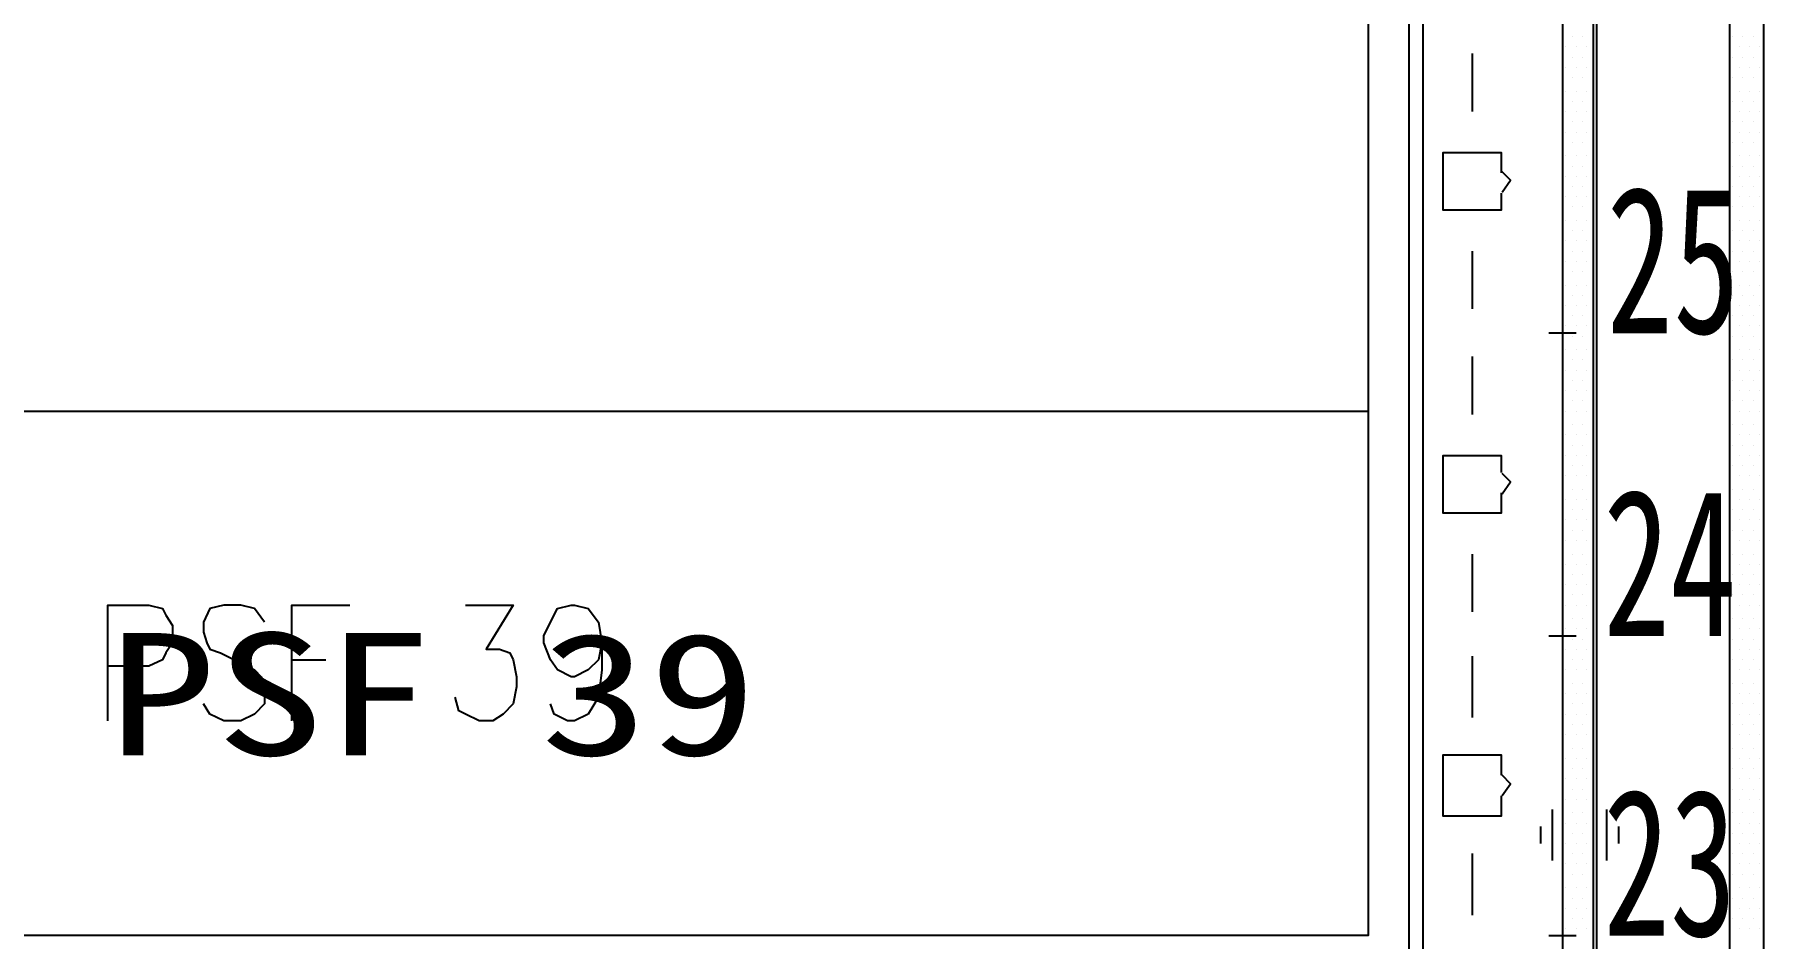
# Model space of a CAD drawing. Header units: metres. Extents: x 17 to 1264, y 17 to 859.
# Drawn here: x 341.1 to 414.1, y 409.5 to 447.8 of the extents above; entities that cross this region are included whole.
import ezdxf

# ---------------------------------------------------------------- set-up
doc = ezdxf.new("R2010")
doc.units = ezdxf.units.M
for name, color, linetype in [('LINES', 7, 'Continuous'), ('POLYLINES', 4, 'Continuous'), ('RECTS', 7, 'Continuous'), ('TEXTS', 3, 'Continuous')]:
    doc.layers.add(name, color=color, linetype=linetype)

msp = doc.modelspace()

# ---------------------------------------------------------------- linework, layer by layer
at = {"layer": 'LINES'}
for p, q in [((399.16, 128.74), (399.16, 731.23)), ((399.74, 626.69), (399.74, 409.68)), ((406.07, 447.7), (406.07, 447.7)), ((406.51, 447.7), (406.51, 447.7)), ((406.94, 447.7), (406.94, 447.7)), ((412.84, 447.7), (412.84, 447.7)), ((413.27, 447.7), (413.27, 447.7)), ((413.71, 447.7), (413.71, 447.7)), ((401.83, 446.98), (401.83, 444.53)), ((405.79, 447.26), (405.79, 447.26)), ((406.07, 446.83), (406.07, 446.83)), ((406.22, 447.26), (406.22, 447.26)), ((406.51, 446.83), (406.51, 446.83)), ((406.65, 447.26), (406.65, 447.26)), ((406.94, 446.83), (406.94, 446.83)), ((412.84, 446.83), (412.84, 446.83)), ((413.13, 447.26), (413.13, 447.26)), ((413.27, 446.83), (413.27, 446.83)), ((413.56, 447.26), (413.56, 447.26)), ((413.71, 446.83), (413.71, 446.83)), ((413.99, 447.26), (413.99, 447.26)), ((405.79, 446.4), (405.79, 446.4)), ((406.07, 445.97), (406.07, 445.97)), ((406.22, 446.4), (406.22, 446.4)), ((406.51, 445.97), (406.51, 445.97)), ((406.65, 446.4), (406.65, 446.4)), ((406.94, 445.97), (406.94, 445.97)), ((412.84, 445.97), (412.84, 445.97)), ((413.13, 446.4), (413.13, 446.4)), ((413.27, 445.97), (413.27, 445.97)), ((413.56, 446.4), (413.56, 446.4)), ((413.71, 445.97), (413.71, 445.97)), ((413.99, 446.4), (413.99, 446.4)), ((405.79, 445.39), (405.79, 445.39)), ((406.22, 445.39), (406.22, 445.39)), ((406.65, 445.39), (406.65, 445.39)), ((413.13, 445.39), (413.13, 445.39)), ((413.56, 445.39), (413.56, 445.39)), ((413.99, 445.39), (413.99, 445.39)), ((405.79, 444.53), (405.79, 444.53)), ((406.07, 444.96), (406.07, 444.96)), ((406.22, 444.53), (406.22, 444.53)), ((406.51, 444.96), (406.51, 444.96)), ((406.65, 444.53), (406.65, 444.53)), ((406.94, 444.96), (406.94, 444.96)), ((412.84, 444.96), (412.84, 444.96)), ((413.13, 444.53), (413.13, 444.53)), ((413.27, 444.96), (413.27, 444.96)), ((413.56, 444.53), (413.56, 444.53)), ((413.71, 444.96), (413.71, 444.96)), ((413.99, 444.53), (413.99, 444.53)), ((405.79, 443.66), (405.79, 443.66)), ((406.07, 444.1), (406.07, 444.1)), ((406.22, 443.66), (406.22, 443.66)), ((406.51, 444.1), (406.51, 444.1)), ((406.65, 443.66), (406.65, 443.66)), ((406.94, 444.1), (406.94, 444.1)), ((412.84, 444.1), (412.84, 444.1)), ((413.13, 443.66), (413.13, 443.66)), ((413.27, 444.1), (413.27, 444.1)), ((413.56, 443.66), (413.56, 443.66)), ((413.71, 444.1), (413.71, 444.1)), ((413.99, 443.66), (413.99, 443.66)), ((406.07, 443.23), (406.07, 443.23)), ((406.51, 443.23), (406.51, 443.23)), ((406.94, 443.23), (406.94, 443.23)), ((412.84, 443.23), (412.84, 443.23)), ((413.27, 443.23), (413.27, 443.23)), ((413.71, 443.23), (413.71, 443.23)), ((405.79, 442.66), (405.79, 442.66)), ((406.07, 442.22), (406.07, 442.22)), ((406.22, 442.66), (406.22, 442.66)), ((406.51, 442.22), (406.51, 442.22)), ((406.65, 442.66), (406.65, 442.66)), ((406.94, 442.22), (406.94, 442.22)), ((412.84, 442.22), (412.84, 442.22)), ((413.13, 442.66), (413.13, 442.66)), ((413.27, 442.22), (413.27, 442.22)), ((413.56, 442.66), (413.56, 442.66)), ((413.71, 442.22), (413.71, 442.22)), ((413.99, 442.66), (413.99, 442.66)), ((405.79, 441.79), (405.79, 441.79)), ((406.22, 441.79), (406.22, 441.79)), ((406.65, 441.79), (406.65, 441.79)), ((413.13, 441.79), (413.13, 441.79)), ((413.56, 441.79), (413.56, 441.79)), ((413.99, 441.79), (413.99, 441.79)), ((405.79, 440.93), (405.79, 440.93)), ((406.07, 441.36), (406.07, 441.36)), ((406.22, 440.93), (406.22, 440.93)), ((406.51, 441.36), (406.51, 441.36)), ((406.65, 440.93), (406.65, 440.93)), ((406.94, 441.36), (406.94, 441.36)), ((412.84, 441.36), (412.84, 441.36)), ((413.13, 440.93), (413.13, 440.93)), ((413.27, 441.36), (413.27, 441.36)), ((413.56, 440.93), (413.56, 440.93)), ((413.71, 441.36), (413.71, 441.36)), ((413.99, 440.93), (413.99, 440.93)), ((406.07, 440.5), (406.07, 440.5)), ((406.51, 440.5), (406.51, 440.5)), ((406.94, 440.5), (406.94, 440.5)), ((412.84, 440.5), (412.84, 440.5)), ((413.27, 440.5), (413.27, 440.5)), ((413.71, 440.5), (413.71, 440.5)), ((405.79, 439.92), (405.79, 439.92)), ((406.07, 439.49), (406.07, 439.49)), ((406.22, 439.92), (406.22, 439.92)), ((406.51, 439.49), (406.51, 439.49)), ((406.65, 439.92), (406.65, 439.92)), ((406.94, 439.49), (406.94, 439.49)), ((412.84, 439.49), (412.84, 439.49)), ((413.13, 439.92), (413.13, 439.92)), ((413.27, 439.49), (413.27, 439.49)), ((413.56, 439.92), (413.56, 439.92)), ((413.71, 439.49), (413.71, 439.49)), ((413.99, 439.92), (413.99, 439.92)), ((401.83, 438.62), (401.83, 436.18)), ((405.79, 439.06), (405.79, 439.06)), ((406.07, 438.62), (406.07, 438.62)), ((406.22, 439.06), (406.22, 439.06)), ((406.51, 438.62), (406.51, 438.62)), ((406.65, 439.06), (406.65, 439.06)), ((406.94, 438.62), (406.94, 438.62)), ((412.84, 438.62), (412.84, 438.62)), ((413.13, 439.06), (413.13, 439.06)), ((413.27, 438.62), (413.27, 438.62)), ((413.56, 439.06), (413.56, 439.06)), ((413.71, 438.62), (413.71, 438.62)), ((413.99, 439.06), (413.99, 439.06)), ((405.79, 438.19), (405.79, 438.19)), ((406.22, 438.19), (406.22, 438.19)), ((406.65, 438.19), (406.65, 438.19)), ((413.13, 438.19), (413.13, 438.19)), ((413.56, 438.19), (413.56, 438.19)), ((413.99, 438.19), (413.99, 438.19)), ((405.79, 437.18), (405.79, 437.18)), ((406.07, 437.76), (406.07, 437.76)), ((406.22, 437.18), (406.22, 437.18)), ((406.51, 437.76), (406.51, 437.76)), ((406.65, 437.18), (406.65, 437.18)), ((406.94, 437.76), (406.94, 437.76)), ((412.84, 437.76), (412.84, 437.76)), ((413.13, 437.18), (413.13, 437.18)), ((413.27, 437.76), (413.27, 437.76)), ((413.56, 437.18), (413.56, 437.18)), ((413.71, 437.76), (413.71, 437.76)), ((413.99, 437.18), (413.99, 437.18)), ((405.79, 436.32), (405.79, 436.32)), ((406.07, 436.75), (406.07, 436.75)), ((406.22, 436.32), (406.22, 436.32)), ((406.51, 436.75), (406.51, 436.75)), ((406.65, 436.32), (406.65, 436.32)), ((406.94, 436.75), (406.94, 436.75)), ((412.84, 436.75), (412.84, 436.75)), ((413.13, 436.32), (413.13, 436.32)), ((413.27, 436.75), (413.27, 436.75)), ((413.56, 436.32), (413.56, 436.32)), ((413.71, 436.75), (413.71, 436.75)), ((413.99, 436.32), (413.99, 436.32)), ((406.07, 435.89), (406.07, 435.89)), ((406.51, 435.89), (406.51, 435.89)), ((406.94, 435.89), (406.94, 435.89)), ((412.84, 435.89), (412.84, 435.89)), ((413.27, 435.89), (413.27, 435.89)), ((413.71, 435.89), (413.71, 435.89)), ((405.07, 435.17), (406.22, 435.17)), ((405.79, 435.46), (405.79, 435.46)), ((406.07, 435.02), (406.07, 435.02)), ((406.22, 435.46), (406.22, 435.46)), ((406.51, 435.02), (406.51, 435.02)), ((406.65, 435.46), (406.65, 435.46)), ((406.94, 435.02), (406.94, 435.02)), ((412.84, 435.02), (412.84, 435.02)), ((413.13, 435.46), (413.13, 435.46)), ((413.27, 435.02), (413.27, 435.02)), ((413.56, 435.46), (413.56, 435.46)), ((413.71, 435.02), (413.71, 435.02)), ((413.99, 435.46), (413.99, 435.46)), ((401.83, 434.16), (401.83, 431.71)), ((405.79, 434.45), (405.79, 434.45)), ((406.22, 434.45), (406.22, 434.45)), ((406.65, 434.45), (406.65, 434.45)), ((413.13, 434.45), (413.13, 434.45)), ((413.56, 434.45), (413.56, 434.45)), ((413.99, 434.45), (413.99, 434.45)), ((405.79, 433.58), (405.79, 433.58)), ((406.07, 434.02), (406.07, 434.02)), ((406.22, 433.58), (406.22, 433.58)), ((406.51, 434.02), (406.51, 434.02)), ((406.65, 433.58), (406.65, 433.58)), ((406.94, 434.02), (406.94, 434.02)), ((412.84, 434.02), (412.84, 434.02)), ((413.13, 433.58), (413.13, 433.58)), ((413.27, 434.02), (413.27, 434.02)), ((413.56, 433.58), (413.56, 433.58)), ((413.71, 434.02), (413.71, 434.02)), ((413.99, 433.58), (413.99, 433.58)), ((405.79, 432.72), (405.79, 432.72)), ((406.07, 433.15), (406.07, 433.15)), ((406.22, 432.72), (406.22, 432.72)), ((406.51, 433.15), (406.51, 433.15)), ((406.65, 432.72), (406.65, 432.72)), ((406.94, 433.15), (406.94, 433.15)), ((412.84, 433.15), (412.84, 433.15)), ((413.13, 432.72), (413.13, 432.72)), ((413.27, 433.15), (413.27, 433.15)), ((413.56, 432.72), (413.56, 432.72)), ((413.71, 433.15), (413.71, 433.15)), ((413.99, 432.72), (413.99, 432.72)), ((406.07, 432.29), (406.07, 432.29)), ((406.51, 432.29), (406.51, 432.29)), ((406.94, 432.29), (406.94, 432.29)), ((412.84, 432.29), (412.84, 432.29)), ((413.27, 432.29), (413.27, 432.29)), ((413.71, 432.29), (413.71, 432.29)), ((258.91, 431.86), (397.43, 431.86)), ((405.79, 431.86), (405.79, 431.86)), ((406.07, 431.28), (406.07, 431.28)), ((406.22, 431.86), (406.22, 431.86)), ((406.51, 431.28), (406.51, 431.28)), ((406.65, 431.86), (406.65, 431.86)), ((406.94, 431.28), (406.94, 431.28)), ((412.84, 431.28), (412.84, 431.28)), ((413.13, 431.86), (413.13, 431.86)), ((413.27, 431.28), (413.27, 431.28)), ((413.56, 431.86), (413.56, 431.86)), ((413.71, 431.28), (413.71, 431.28)), ((413.99, 431.86), (413.99, 431.86)), ((405.79, 430.85), (405.79, 430.85)), ((406.22, 430.85), (406.22, 430.85)), ((406.65, 430.85), (406.65, 430.85)), ((413.13, 430.85), (413.13, 430.85)), ((413.56, 430.85), (413.56, 430.85)), ((413.99, 430.85), (413.99, 430.85)), ((405.79, 429.98), (405.79, 429.98)), ((406.07, 430.42), (406.07, 430.42)), ((406.22, 429.98), (406.22, 429.98)), ((406.51, 430.42), (406.51, 430.42)), ((406.65, 429.98), (406.65, 429.98)), ((406.94, 430.42), (406.94, 430.42)), ((412.84, 430.42), (412.84, 430.42)), ((413.13, 429.98), (413.13, 429.98)), ((413.27, 430.42), (413.27, 430.42)), ((413.56, 429.98), (413.56, 429.98)), ((413.71, 430.42), (413.71, 430.42)), ((413.99, 429.98), (413.99, 429.98)), ((405.79, 429.12), (405.79, 429.12)), ((406.07, 429.55), (406.07, 429.55)), ((406.22, 429.12), (406.22, 429.12)), ((406.51, 429.55), (406.51, 429.55)), ((406.65, 429.12), (406.65, 429.12)), ((406.94, 429.55), (406.94, 429.55)), ((412.84, 429.55), (412.84, 429.55)), ((413.13, 429.12), (413.13, 429.12)), ((413.27, 429.55), (413.27, 429.55)), ((413.56, 429.12), (413.56, 429.12)), ((413.71, 429.55), (413.71, 429.55)), ((413.99, 429.12), (413.99, 429.12)), ((406.07, 428.54), (406.07, 428.54)), ((406.51, 428.54), (406.51, 428.54)), ((406.94, 428.54), (406.94, 428.54)), ((412.84, 428.54), (412.84, 428.54)), ((413.27, 428.54), (413.27, 428.54)), ((413.71, 428.54), (413.71, 428.54)), ((405.79, 428.11), (405.79, 428.11)), ((406.07, 427.68), (406.07, 427.68)), ((406.22, 428.11), (406.22, 428.11)), ((406.51, 427.68), (406.51, 427.68)), ((406.65, 428.11), (406.65, 428.11)), ((406.94, 427.68), (406.94, 427.68)), ((412.84, 427.68), (412.84, 427.68)), ((413.13, 428.11), (413.13, 428.11)), ((413.27, 427.68), (413.27, 427.68)), ((413.56, 428.11), (413.56, 428.11)), ((413.71, 427.68), (413.71, 427.68)), ((413.99, 428.11), (413.99, 428.11)), ((405.79, 427.25), (405.79, 427.25)), ((406.07, 426.82), (406.07, 426.82)), ((406.22, 427.25), (406.22, 427.25)), ((406.51, 426.82), (406.51, 426.82)), ((406.65, 427.25), (406.65, 427.25)), ((406.94, 426.82), (406.94, 426.82)), ((412.84, 426.82), (412.84, 426.82)), ((413.13, 427.25), (413.13, 427.25)), ((413.27, 426.82), (413.27, 426.82)), ((413.56, 427.25), (413.56, 427.25)), ((413.71, 426.82), (413.71, 426.82)), ((413.99, 427.25), (413.99, 427.25)), ((405.79, 426.38), (405.79, 426.38)), ((406.22, 426.38), (406.22, 426.38)), ((406.65, 426.38), (406.65, 426.38)), ((413.13, 426.38), (413.13, 426.38)), ((413.56, 426.38), (413.56, 426.38)), ((413.99, 426.38), (413.99, 426.38)), ((401.83, 425.81), (401.83, 423.36)), ((405.79, 425.38), (405.79, 425.38)), ((406.07, 425.81), (406.07, 425.81)), ((406.22, 425.38), (406.22, 425.38)), ((406.51, 425.81), (406.51, 425.81)), ((406.65, 425.38), (406.65, 425.38)), ((406.94, 425.81), (406.94, 425.81)), ((412.84, 425.81), (412.84, 425.81)), ((413.13, 425.38), (413.13, 425.38)), ((413.27, 425.81), (413.27, 425.81)), ((413.56, 425.38), (413.56, 425.38)), ((413.71, 425.81), (413.71, 425.81)), ((413.99, 425.38), (413.99, 425.38)), ((406.07, 424.94), (406.07, 424.94)), ((406.51, 424.94), (406.51, 424.94)), ((406.94, 424.94), (406.94, 424.94)), ((412.84, 424.94), (412.84, 424.94)), ((413.27, 424.94), (413.27, 424.94)), ((413.71, 424.94), (413.71, 424.94)), ((405.79, 424.51), (405.79, 424.51)), ((406.07, 424.08), (406.07, 424.08)), ((406.22, 424.51), (406.22, 424.51)), ((406.51, 424.08), (406.51, 424.08)), ((406.65, 424.51), (406.65, 424.51)), ((406.94, 424.08), (406.94, 424.08)), ((412.84, 424.08), (412.84, 424.08)), ((413.13, 424.51), (413.13, 424.51)), ((413.27, 424.08), (413.27, 424.08)), ((413.56, 424.51), (413.56, 424.51)), ((413.71, 424.08), (413.71, 424.08)), ((413.99, 424.51), (413.99, 424.51)), ((405.79, 423.65), (405.79, 423.65)), ((406.22, 423.65), (406.22, 423.65)), ((406.65, 423.65), (406.65, 423.65)), ((413.13, 423.65), (413.13, 423.65)), ((413.56, 423.65), (413.56, 423.65)), ((413.99, 423.65), (413.99, 423.65)), ((405.79, 422.64), (405.79, 422.64)), ((406.07, 423.07), (406.07, 423.07)), ((406.22, 422.64), (406.22, 422.64)), ((406.51, 423.07), (406.51, 423.07)), ((406.65, 422.64), (406.65, 422.64)), ((406.94, 423.07), (406.94, 423.07)), ((412.84, 423.07), (412.84, 423.07)), ((413.13, 422.64), (413.13, 422.64)), ((413.27, 423.07), (413.27, 423.07)), ((413.56, 422.64), (413.56, 422.64)), ((413.71, 423.07), (413.71, 423.07)), ((413.99, 422.64), (413.99, 422.64)), ((405.07, 422.35), (406.22, 422.35)), ((405.79, 421.78), (405.79, 421.78)), ((406.07, 422.21), (406.07, 422.21)), ((406.22, 421.78), (406.22, 421.78)), ((406.51, 422.21), (406.51, 422.21)), ((406.65, 421.78), (406.65, 421.78)), ((406.94, 422.21), (406.94, 422.21)), ((412.84, 422.21), (412.84, 422.21)), ((413.13, 421.78), (413.13, 421.78)), ((413.27, 422.21), (413.27, 422.21)), ((413.56, 421.78), (413.56, 421.78)), ((413.71, 422.21), (413.71, 422.21)), ((413.99, 421.78), (413.99, 421.78)), ((351.93, 421.34), (353.37, 421.34)), ((401.83, 421.49), (401.83, 418.9)), ((406.07, 421.34), (406.07, 421.34)), ((406.51, 421.34), (406.51, 421.34)), ((406.94, 421.34), (406.94, 421.34)), ((412.84, 421.34), (412.84, 421.34)), ((413.27, 421.34), (413.27, 421.34)), ((413.71, 421.34), (413.71, 421.34)), ((405.79, 420.91), (405.79, 420.91)), ((406.07, 420.34), (406.07, 420.34)), ((406.22, 420.91), (406.22, 420.91)), ((406.51, 420.34), (406.51, 420.34)), ((406.65, 420.91), (406.65, 420.91)), ((406.94, 420.34), (406.94, 420.34)), ((412.84, 420.34), (412.84, 420.34)), ((413.13, 420.91), (413.13, 420.91)), ((413.27, 420.34), (413.27, 420.34)), ((413.56, 420.91), (413.56, 420.91)), ((413.71, 420.34), (413.71, 420.34)), ((413.99, 420.91), (413.99, 420.91)), ((405.79, 419.9), (405.79, 419.9)), ((406.22, 419.9), (406.22, 419.9)), ((406.65, 419.9), (406.65, 419.9)), ((413.13, 419.9), (413.13, 419.9)), ((413.56, 419.9), (413.56, 419.9)), ((413.99, 419.9), (413.99, 419.9)), ((405.79, 419.04), (405.79, 419.04)), ((406.07, 419.47), (406.07, 419.47)), ((406.22, 419.04), (406.22, 419.04)), ((406.51, 419.47), (406.51, 419.47)), ((406.65, 419.04), (406.65, 419.04)), ((406.94, 419.47), (406.94, 419.47)), ((412.84, 419.47), (412.84, 419.47)), ((413.13, 419.04), (413.13, 419.04)), ((413.27, 419.47), (413.27, 419.47)), ((413.56, 419.04), (413.56, 419.04)), ((413.71, 419.47), (413.71, 419.47)), ((413.99, 419.04), (413.99, 419.04)), ((405.79, 418.18), (405.79, 418.18)), ((406.07, 418.61), (406.07, 418.61)), ((406.22, 418.18), (406.22, 418.18)), ((406.51, 418.61), (406.51, 418.61)), ((406.65, 418.18), (406.65, 418.18)), ((406.94, 418.61), (406.94, 418.61)), ((412.84, 418.61), (412.84, 418.61)), ((413.13, 418.18), (413.13, 418.18)), ((413.27, 418.61), (413.27, 418.61)), ((413.56, 418.18), (413.56, 418.18)), ((413.71, 418.61), (413.71, 418.61)), ((413.99, 418.18), (413.99, 418.18)), ((406.07, 417.6), (406.07, 417.6)), ((406.51, 417.6), (406.51, 417.6)), ((406.94, 417.6), (406.94, 417.6)), ((412.84, 417.6), (412.84, 417.6)), ((413.27, 417.6), (413.27, 417.6)), ((413.71, 417.6), (413.71, 417.6)), ((405.79, 417.17), (405.79, 417.17)), ((406.07, 416.74), (406.07, 416.74)), ((406.22, 417.17), (406.22, 417.17)), ((406.51, 416.74), (406.51, 416.74)), ((406.65, 417.17), (406.65, 417.17)), ((406.94, 416.74), (406.94, 416.74)), ((412.84, 416.74), (412.84, 416.74)), ((413.13, 417.17), (413.13, 417.17)), ((413.27, 416.74), (413.27, 416.74)), ((413.56, 417.17), (413.56, 417.17)), ((413.71, 416.74), (413.71, 416.74)), ((413.99, 417.17), (413.99, 417.17)), ((405.79, 416.3), (405.79, 416.3)), ((406.07, 415.87), (406.07, 415.87)), ((406.22, 416.3), (406.22, 416.3)), ((406.51, 415.87), (406.51, 415.87)), ((406.65, 416.3), (406.65, 416.3)), ((406.94, 415.87), (406.94, 415.87)), ((412.84, 415.87), (412.84, 415.87)), ((413.13, 416.3), (413.13, 416.3)), ((413.27, 415.87), (413.27, 415.87)), ((413.56, 416.3), (413.56, 416.3)), ((413.71, 415.87), (413.71, 415.87)), ((413.99, 416.3), (413.99, 416.3)), ((405.79, 415.44), (405.79, 415.44)), ((406.22, 415.44), (406.22, 415.44)), ((406.65, 415.44), (406.65, 415.44)), ((413.13, 415.44), (413.13, 415.44)), ((413.56, 415.44), (413.56, 415.44)), ((413.99, 415.44), (413.99, 415.44)), ((405.21, 415.01), (405.21, 412.85)), ((405.79, 414.43), (405.79, 414.43)), ((406.07, 414.86), (406.07, 414.86)), ((406.22, 414.43), (406.22, 414.43)), ((406.51, 414.86), (406.51, 414.86)), ((406.65, 414.43), (406.65, 414.43)), ((406.94, 414.86), (406.94, 414.86)), ((407.51, 415.01), (407.51, 412.85)), ((412.84, 414.86), (412.84, 414.86)), ((413.13, 414.43), (413.13, 414.43)), ((413.27, 414.86), (413.27, 414.86)), ((413.56, 414.43), (413.56, 414.43)), ((413.71, 414.86), (413.71, 414.86)), ((413.99, 414.43), (413.99, 414.43)), ((404.71, 414.29), (404.71, 413.57)), ((406.07, 414), (406.07, 414)), ((406.51, 414), (406.51, 414)), ((406.94, 414), (406.94, 414)), ((408.02, 414.29), (408.02, 413.57)), ((412.84, 414), (412.84, 414)), ((413.27, 414), (413.27, 414)), ((413.71, 414), (413.71, 414)), ((401.83, 413.14), (401.83, 410.54)), ((405.79, 413.57), (405.79, 413.57)), ((406.07, 413.14), (406.07, 413.14)), ((406.22, 413.57), (406.22, 413.57)), ((406.51, 413.14), (406.51, 413.14)), ((406.65, 413.57), (406.65, 413.57)), ((406.94, 413.14), (406.94, 413.14)), ((412.84, 413.14), (412.84, 413.14)), ((413.13, 413.57), (413.13, 413.57)), ((413.27, 413.14), (413.27, 413.14)), ((413.56, 413.57), (413.56, 413.57)), ((413.71, 413.14), (413.71, 413.14)), ((413.99, 413.57), (413.99, 413.57)), ((405.79, 412.7), (405.79, 412.7)), ((406.07, 412.27), (406.07, 412.27)), ((406.22, 412.7), (406.22, 412.7)), ((406.51, 412.27), (406.51, 412.27)), ((406.65, 412.7), (406.65, 412.7)), ((406.94, 412.27), (406.94, 412.27)), ((412.84, 412.27), (412.84, 412.27)), ((413.13, 412.7), (413.13, 412.7)), ((413.27, 412.27), (413.27, 412.27)), ((413.56, 412.7), (413.56, 412.7)), ((413.71, 412.27), (413.71, 412.27)), ((413.99, 412.7), (413.99, 412.7)), ((405.79, 411.7), (405.79, 411.7)), ((406.22, 411.7), (406.22, 411.7)), ((406.65, 411.7), (406.65, 411.7)), ((413.13, 411.7), (413.13, 411.7)), ((413.56, 411.7), (413.56, 411.7)), ((413.99, 411.7), (413.99, 411.7)), ((405.79, 410.83), (405.79, 410.83)), ((406.07, 411.26), (406.07, 411.26)), ((406.22, 410.83), (406.22, 410.83)), ((406.51, 411.26), (406.51, 411.26)), ((406.65, 410.83), (406.65, 410.83)), ((406.94, 411.26), (406.94, 411.26)), ((412.84, 411.26), (412.84, 411.26)), ((413.13, 410.83), (413.13, 410.83)), ((413.27, 411.26), (413.27, 411.26)), ((413.56, 410.83), (413.56, 410.83)), ((413.71, 411.26), (413.71, 411.26)), ((413.99, 410.83), (413.99, 410.83)), ((406.07, 410.4), (406.07, 410.4)), ((406.51, 410.4), (406.51, 410.4)), ((406.94, 410.4), (406.94, 410.4)), ((412.84, 410.4), (412.84, 410.4)), ((413.27, 410.4), (413.27, 410.4)), ((413.71, 410.4), (413.71, 410.4)), ((405.07, 409.68), (406.22, 409.68)), ((405.79, 409.97), (405.79, 409.97)), ((406.22, 409.97), (406.22, 409.97)), ((406.65, 409.97), (406.65, 409.97)), ((413.13, 409.97), (413.13, 409.97)), ((413.56, 409.97), (413.56, 409.97)), ((413.99, 409.97), (413.99, 409.97))]:
    msp.add_line(p, q, dxfattribs=at)
at = {"layer": 'POLYLINES'}
for points in [[(407.08, 732.96), (407.08, 587.66), (407.08, 128.74)], [(407.08, 732.96), (407.08, 587.66), (407.08, 128.74)], [(407.08, 732.96), (407.08, 587.66), (407.08, 128.74)], [(407.08, 732.96), (407.08, 587.66), (407.08, 128.74)], [(399.74, 713.81), (399.74, 573.12), (399.74, 128.74)], [(403.05, 441.07), (403.05, 440.35), (400.6, 440.35), (400.6, 442.8), (403.05, 442.8), (403.05, 441.94)], [(403.09, 441.12), (403.45, 441.62), (403.09, 441.98)], [(403.05, 428.4), (403.05, 427.54), (400.6, 427.54), (400.6, 429.98), (403.05, 429.98), (403.05, 429.26)], [(403.09, 428.35), (403.45, 428.86), (403.09, 429.21)], [(344.15, 418.75), (344.15, 423.65), (345.88, 423.65), (346.46, 423.5), (346.6, 423.22), (346.89, 422.78), (346.89, 422.06), (346.6, 421.63), (346.46, 421.34), (345.88, 421.06), (344.15, 421.06)], [(350.78, 422.93), (350.35, 423.5), (349.77, 423.65), (349.05, 423.65), (348.47, 423.5), (348.19, 422.93), (348.19, 422.5), (348.33, 422.06), (348.47, 421.78), (348.91, 421.63), (350.06, 421.06), (350.35, 420.91), (350.63, 420.62), (350.78, 420.19), (350.78, 419.47), (350.35, 419.04), (349.77, 418.75), (349.05, 418.75), (348.47, 419.04), (348.19, 419.47)], [(351.93, 418.75), (351.93, 423.65), (354.38, 423.65)], [(359.27, 423.65), (361.29, 423.65), (360.14, 421.78), (360.71, 421.78), (361.15, 421.63), (361.29, 421.34), (361.43, 420.62), (361.43, 420.19), (361.29, 419.47), (360.86, 419.04), (360.43, 418.75), (359.85, 418.75), (359.27, 419.04), (358.99, 419.18), (358.84, 419.76)], [(365.03, 422.06), (364.89, 421.34), (364.46, 420.91), (363.88, 420.62), (363.74, 420.62), (363.16, 420.91), (362.87, 421.34), (362.59, 422.06), (362.59, 422.35), (362.87, 422.93), (363.16, 423.5), (363.74, 423.65), (363.88, 423.65), (364.46, 423.5), (364.89, 422.93), (365.03, 422.06), (365.03, 420.91), (364.89, 419.76), (364.46, 419.04), (363.88, 418.75), (363.59, 418.75), (363.02, 419.04), (362.87, 419.47)], [(403.05, 415.58), (403.05, 414.72), (400.6, 414.72), (400.6, 417.31), (403.05, 417.31), (403.05, 416.45)], [(403.09, 415.59), (403.45, 416.09), (403.09, 416.45)]]:
    msp.add_lwpolyline(points, dxfattribs=at)
at = {"layer": 'RECTS'}
for points in [[(242.06, 747.36), (414.14, 747.36), (414.14, 116.21), (242.06, 116.21)], [(243.5, 745.92), (412.7, 745.92), (412.7, 117.65), (243.5, 117.65)], [(249.26, 732.96), (406.94, 732.96), (406.94, 127.44), (249.26, 127.44)], [(250.7, 731.23), (405.64, 731.23), (405.64, 128.74), (250.7, 128.74)], [(258.91, 626.69), (397.43, 626.69), (397.43, 409.68), (258.91, 409.68)]]:
    msp.add_lwpolyline(points, dxfattribs=at)

# ---------------------------------------------------------------- texts
at = {"layer": 'TEXTS'}
for s, height, width, p in [('25', 6.21, 0.666667, (407.51, 435.15)), ('24', 6.21, 0.666667, (407.37, 422.34)), ('PSF 39', 5.17, 1.30013, (344.15, 417.3)), ('23', 6.21, 0.666667, (407.37, 409.66))]:
    msp.add_text(s, height=height, dxfattribs=dict(at, width=width)).set_placement(p)

doc.saveas('drawing.dxf')
